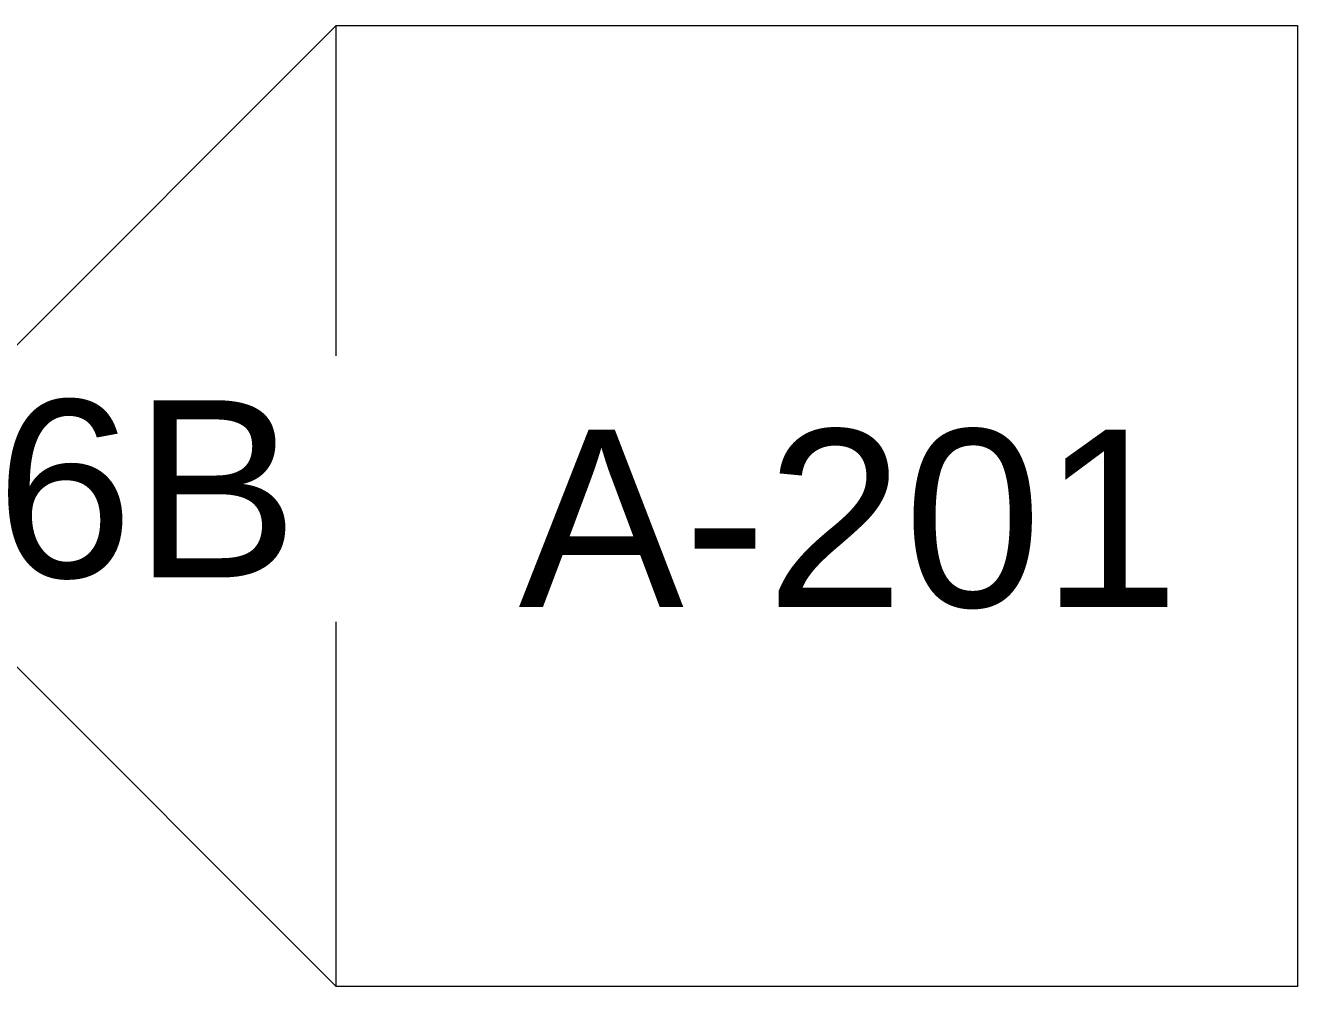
# Model space of a CAD drawing. Header units: inches. Extents: x 21290 to 29226, y -23522 to -20467.
# Drawn here: x 26564.4 to 26691.5, y -21796.2 to -21700.2 of the extents above; entities that cross this region are included whole.
import ezdxf

# ---------------------------------------------------------------- set-up
doc = ezdxf.new("R2010")
doc.units = ezdxf.units.IN
doc.header["$MEASUREMENT"] = 0
doc.layers.add('G-ANNO-SYMB', color=111, linetype='Continuous', lineweight=9)
doc.styles.add('Arial_1', font='arial.ttf', dxfattribs={"height": 17.703593})

# ---------------------------------------------------------------- blocks, each defined once
blk = doc.blocks.new('Elevation - Detail Number-93309-Roof Low')
at = {"layer": 'G-ANNO-SYMB'}
for p, q in [((-0.25, -0.25), (-0.25, 0.25)), ((-0.25, 0.25), (0.25, 0.25)), ((0.25, 0.25), (0.25, -0.25)), ((0.25, -0.25), (-0.25, -0.25))]:
    blk.add_line(p, q, dxfattribs=at)
blk = doc.blocks.new('Elevation - Detail Number-93036-Roof Low')
at = {"layer": 'G-ANNO-SYMB'}
for p, q in [((0, 0.25), (-0.25, 0)), ((0.25, 0), (0, 0.25)), ((-0.25, 0), (0.25, 0))]:
    blk.add_line(p, q, dxfattribs=at)

msp = doc.modelspace()

# ---------------------------------------------------------------- block references
at = {"layer": 'G-ANNO-SYMB', "xscale": 191.9999999999999, "yscale": 191.9999999999999, "zscale": 191.9999999999999, "rotation": 90}
msp.add_blockref('Elevation - Detail Number-93036-Roof Low', (26595.45732, -21748.17163), dxfattribs=at)
at = {"layer": 'G-ANNO-SYMB', "xscale": 191.9999999999999, "yscale": 191.9999999999999, "zscale": 191.9999999999999}
msp.add_blockref('Elevation - Detail Number-93309-Roof Low', (26643.45732, -21748.17163), dxfattribs=at)

# ---------------------------------------------------------------- next in the draw order: texts
at = {"layer": 'G-ANNO-SYMB', "char_height": 17.703593, "attachment_point": 2, "line_spacing_factor": 0.938532, "style": 'Arial_1', "bg_fill": 3, "box_fill_scale": 1.25, "bg_fill_color": 0, "bg_fill_transparency": 0}
for s, insert, width in [('6B', (26576.54584, -21737.60129), 36.072), ('A-201', (26646.65246, -21740.54476), 78.624)]:
    msp.add_mtext(s, dxfattribs=dict(at, insert=insert, width=width))

doc.saveas('drawing.dxf')
